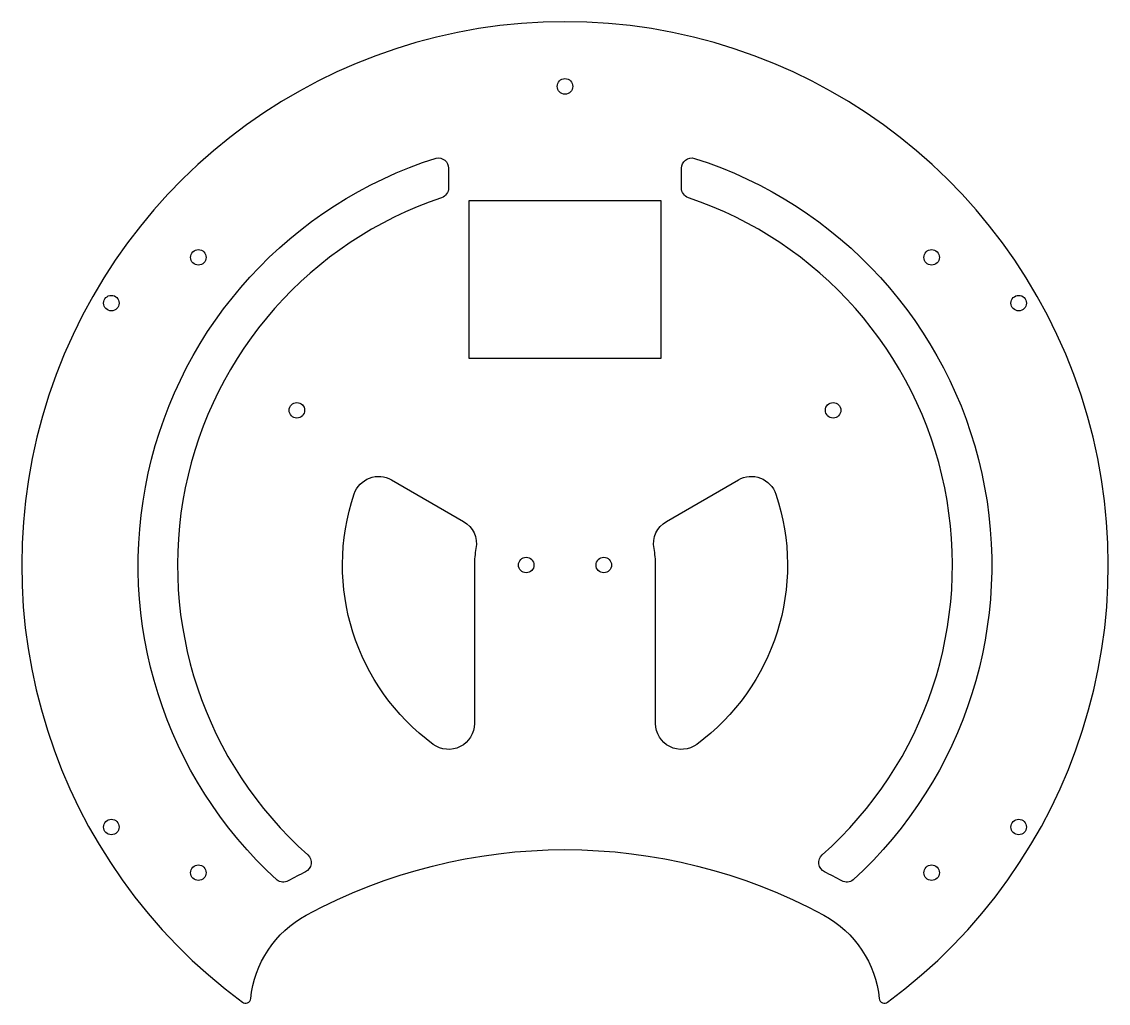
# Model space of a CAD drawing. Header units: millimetres. Extents: x -105 to 105, y -110 to 80.
import ezdxf

# ---------------------------------------------------------------- set-up
doc = ezdxf.new("R2010")
doc.units = ezdxf.units.MM

msp = doc.modelspace()

# ---------------------------------------------------------------- linework, layer by layer
for points in [[(60.75, -108.83, 0.580876), (62.34, -109.53, 3.039744), (-62.34, -109.53, 0.580851), (-60.75, -108.83, -0.248133), (-50, -92.71, -0.253387), (50, -92.71, -0.24814)], [(-24.9, 53.6, -0.47365), (-22.5, 51.64), (-22.5, 47.84, -0.322106), (-23.87, 45.94, 0.576307), (-49.72, -81.05, -0.531322), (-50.15, -84.33, 0.008415), (-53.51, -86.08, -0.292334), (-55.66, -85.92, -0.577322)], [(22.5, 47.84), (22.5, 51.63, -0.499206), (25.05, 53.55, -0.576493), (55.69, -85.89, -0.298447), (53.51, -86.07, 0.008406), (50.15, -84.33, -0.53132), (49.72, -81.05, 0.576336), (23.86, 45.94, -0.322132)], [(-17.5, -25.04), (-17.5, -55.67, -0.614612), (-25.46, -59.7, -0.326471), (-40.75, -11.31, -0.473643), (-33.52, -8.58), (-19.62, -16.6, -0.317877), (-17.21, -21.84, 0.046009)], [(17.5, -25.04, 0.045989), (17.21, -21.84, -0.317853), (19.62, -16.6), (33.51, -8.58, -0.473673), (40.75, -11.32, -0.326399), (25.46, -59.7, -0.61467), (17.5, -55.67)]]:
    msp.add_lwpolyline(points, format="xyb", close=True)
msp.add_lwpolyline([(18.5, 14.89), (-18.5, 14.89), (-18.5, 45.39), (18.5, 45.39)], close=True)
for centre in [(0, 67.46), (-70.86, 34.42), (70.86, 34.42), (-87.68, 25.58), (87.69, 25.58), (-51.82, 4.87), (51.82, 4.87), (-7.5, -25.04), (7.5, -25.04), (-87.68, -75.67), (87.69, -75.67), (-70.86, -84.5), (70.86, -84.5)]:
    msp.add_circle(centre, 1.5)

doc.saveas('drawing.dxf')
